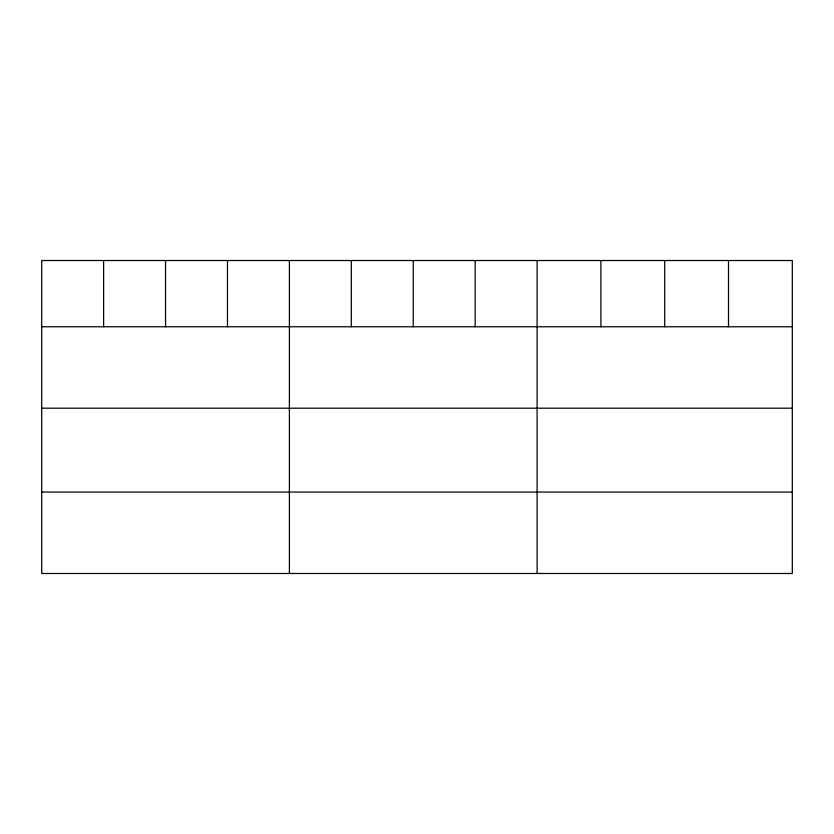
<?xml version="1.0" encoding="UTF-8"?>
<svg xmlns="http://www.w3.org/2000/svg" width="834" height="834" viewBox="0 0 834 834"><rect width="100%" height="100%" fill="white"/><g stroke="black" fill="none" stroke-linecap="round" stroke-linejoin="round"><path stroke-width="1.25" d="M792.3 326.761L792.3 573.49L41.7 573.49L41.7 260.51L792.3 260.51L792.3 326.761L41.7 326.761M41.7 408.191L792.3 408.191M41.7 492.07L792.3 492.07M728.499 260.51L728.499 326.761M664.698 260.51L664.698 326.761M600.897 260.51L600.897 326.761M537.096 260.51L537.096 573.49M475.171 260.51L475.171 326.761M413.247 260.51L413.247 326.761M351.322 260.51L351.322 326.761M289.398 260.51L289.398 573.49M227.473 260.51L227.473 326.761M165.549 260.51L165.549 326.761M103.624 260.51L103.624 326.761"/></g></svg>
